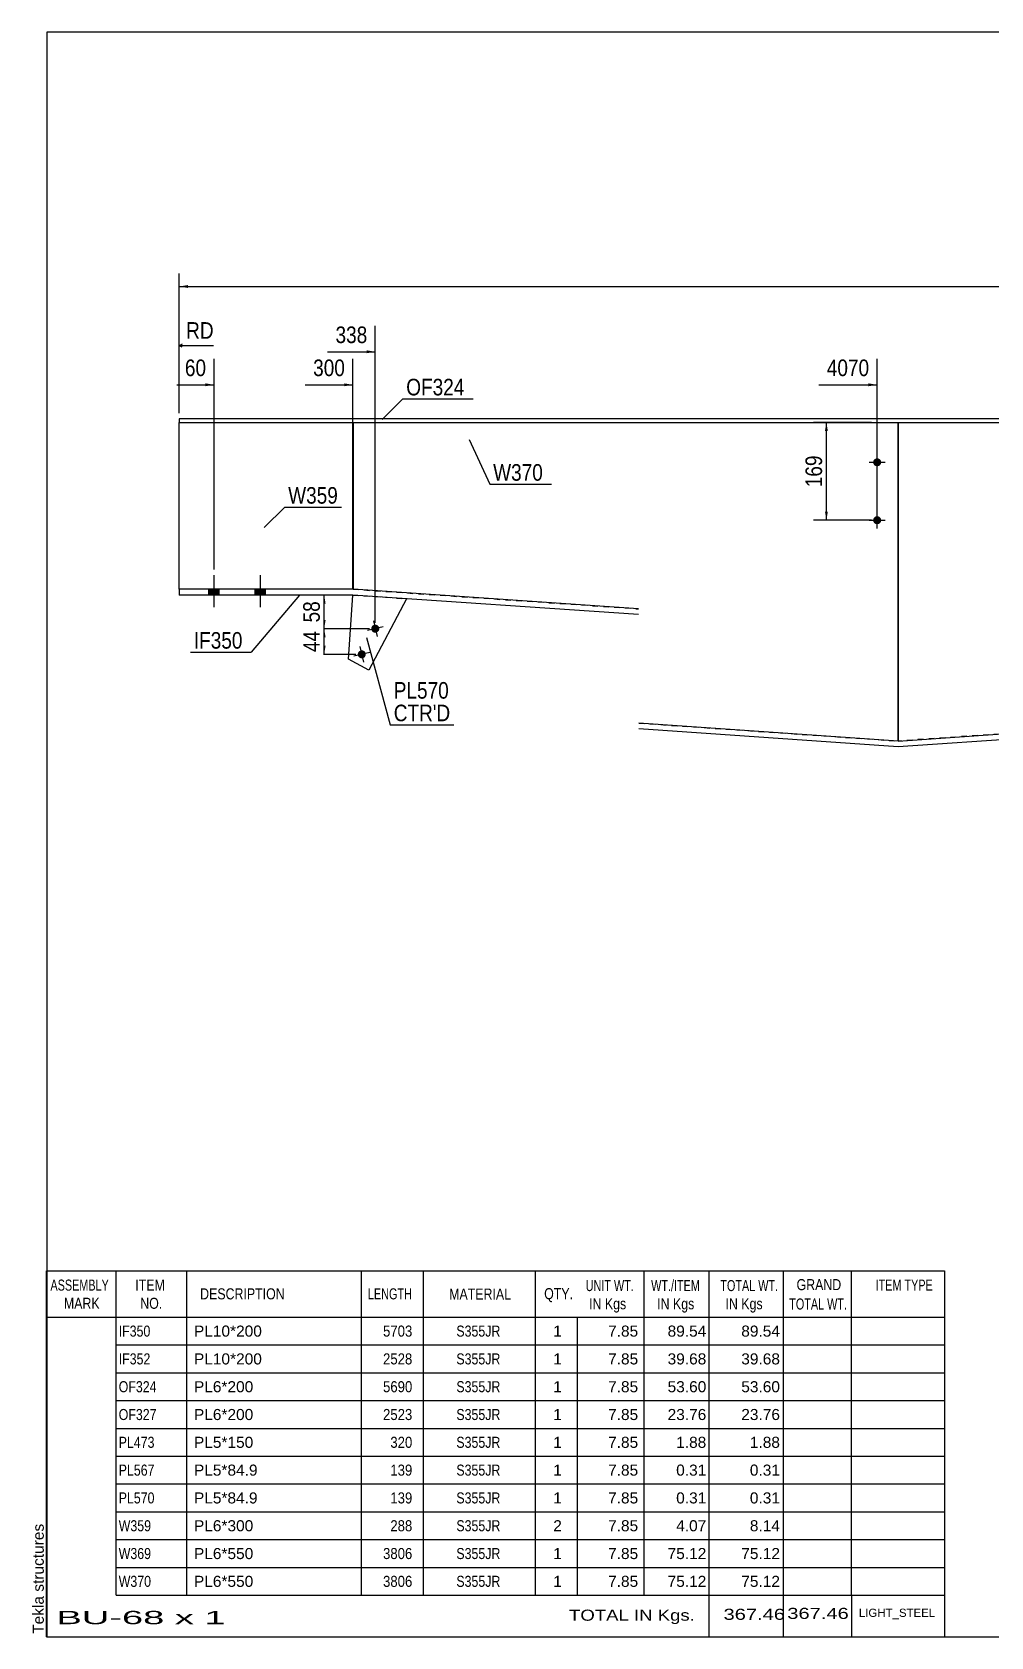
# Model space of a CAD drawing. Header units: millimetres. Extents: x -25 to 377, y -195 to 82.
# Drawn here: x -25.4 to 140, y -195.3 to 81.8 of the extents above; entities that cross this region are included whole.
import ezdxf

# ---------------------------------------------------------------- set-up
doc = ezdxf.new("R2010")
doc.units = ezdxf.units.MM
doc.linetypes.add('DXK_LINE_DOT1', pattern=[1.8814, 0.9407, -0.9407])
doc.styles.add('Arial', font='ARIAL.TTF', dxfattribs={"height": 0.2})
doc.styles.add('Arial Narrow', font='ARIALN.TTF', dxfattribs={"height": 0.2})

# ---------------------------------------------------------------- blocks, each defined once
blk = doc.blocks.new('Unknown-629102984-1211')
at = {"color": 5, "linetype": 'Continuous'}
for p, q in [((377.12, 81.78), (-22.88, 81.78)), ((-22.88, 81.78), (-22.88, -195.22)), ((377.12, -195.22), (377.12, 81.78)), ((-22.88, -195.22), (377.12, -195.22))]:
    blk.add_line(p, q, dxfattribs=at)
at = {"color": 174, "linetype": 'Continuous', "style": 'Arial'}
blk.add_text('Tekla structures', height=1.9102, rotation=90, dxfattribs=at).set_placement((-23.38, -194.72))
blk = doc.blocks.new('Part-629102984-1279 - 1232')
at = {"color": 2, "linetype": 'Continuous'}
for p, q in [((0, 15), (0, 14.4)), ((79.22, 15), (0, 15)), ((0, 14.4), (79.22, 14.4)), ((164.04, 15), (79.32, 15)), ((79.32, 14.4), (164.04, 14.4)), ((204.14, 15), (164.14, 15)), ((164.14, 14.4), (204.14, 14.4)), ((204.14, 14.4), (204.14, 15))]:
    blk.add_line(p, q, dxfattribs=at)
blk = doc.blocks.new('Bolt-629102984-1429 - 1232')
at = {"linetype": 'Continuous'}
for points in [[(119.72, 7.51, -1), (121.12, 7.51, -1)], [(119.72, -2.49, -1), (121.12, -2.49, -1)]]:
    blk.add_hatch(color=3, dxfattribs=at).paths.add_polyline_path(points)
at = {"color": 3, "linetype": 'Continuous'}
for p, q in [((120.42, 6.11), (120.42, 8.91)), ((119.02, 7.51), (121.82, 7.51)), ((119.02, -2.49), (121.82, -2.49)), ((120.42, -3.89), (120.42, -1.09))]:
    blk.add_line(p, q, dxfattribs=at)
blk = doc.blocks.new('Bolt-629102984-1762 - 1232')
at = {"linetype": 'Continuous'}
blk.add_hatch(color=3, dxfattribs=at).paths.add_polyline_path([(34.5, -21.06, -1), (33.13, -21.37, -1)])
at = {"color": 3, "linetype": 'Continuous'}
for p, q in [((35.18, -20.9), (32.45, -21.52)), ((33.51, -19.85), (34.13, -22.58))]:
    blk.add_line(p, q, dxfattribs=at)
blk = doc.blocks.new('Part-629102984-1323 - 1232')
at = {"color": 2, "linetype": 'Continuous'}
for p, q in [((30, 14.4), (30, -14.4)), ((124.04, 14.4), (124.04, -40.6))]:
    blk.add_line(p, q, dxfattribs=at)
at = {"color": 7, "linetype": 'DXK_LINE_DOT1'}
for p, q in [((30, 14.4), (79.22, 14.4)), ((79.32, 14.4), (124.04, 14.4)), ((30, -14.4), (79.22, -17.79)), ((79.32, -37.52), (124.04, -40.6))]:
    blk.add_line(p, q, dxfattribs=at)
blk = doc.blocks.new('Part-629102984-1345 - 1232')
at = {"color": 2, "linetype": 'Continuous'}
for p, q in [((124.04, -40.6), (124.04, 14.4)), ((307.11, 14.4), (307.11, -14.4))]:
    blk.add_line(p, q, dxfattribs=at)
at = {"color": 7, "linetype": 'DXK_LINE_DOT1'}
for p, q in [((124.04, 14.4), (164.04, 14.4)), ((164.14, 14.4), (244.14, 14.4)), ((244.24, 14.4), (307.11, 14.4)), ((307.11, -14.4), (244.24, -18.73)), ((244.14, -26.95), (164.14, -32.45)), ((164.04, -37.85), (124.04, -40.6))]:
    blk.add_line(p, q, dxfattribs=at)
blk = doc.blocks.new('Part-629102984-1427 - 1232')
at = {"color": 2, "linetype": 'Continuous'}
for p, q in [((0, -14.4), (0, 14.4)), ((30, 14.4), (30, -14.4))]:
    blk.add_line(p, q, dxfattribs=at)
at = {"color": 7, "linetype": 'DXK_LINE_DOT1'}
for p, q in [((0, 14.4), (30, 14.4)), ((30, -14.4), (0, -14.4))]:
    blk.add_line(p, q, dxfattribs=at)
blk = doc.blocks.new('Part-629102984-1367 - 1232')
at = {"color": 2, "linetype": 'Continuous'}
for p, q in [((30, -14.4), (0, -14.4)), ((0, -14.4), (0, -15.4)), ((29.97, -15.4), (0, -15.4)), ((79.22, -18.79), (29.97, -15.4)), ((79.22, -17.79), (30, -14.4)), ((164.14, -32.45), (204.14, -29.7)), ((204.14, -29.7), (204.21, -30.7)), ((204.21, -30.7), (164.14, -33.45)), ((124.04, -40.6), (79.32, -37.52)), ((124.04, -41.6), (79.32, -38.52)), ((124.04, -40.6), (164.04, -37.85)), ((164.04, -38.85), (124.04, -41.6))]:
    blk.add_line(p, q, dxfattribs=at)
blk = doc.blocks.new('Bolt-629102984-1430 - 1232')
at = {"linetype": 'Continuous'}
for points in [[(5.1, -15.4), (6.9, -15.4), (6.9, -14.4), (5.1, -14.4)], [(5.1, -15.4), (6.9, -15.4), (6.9, -14.4), (5.1, -14.4)], [(13.1, -15.4), (14.9, -15.4), (14.9, -14.4), (13.1, -14.4)], [(13.1, -15.4), (14.9, -15.4), (14.9, -14.4), (13.1, -14.4)]]:
    blk.add_hatch(color=3, dxfattribs=at).paths.add_polyline_path(points)
at = {"color": 3, "linetype": 'Continuous'}
for p, q in [((6, -17.5), (6, -12)), ((6, -17.5), (6, -12)), ((14, -17.5), (14, -12)), ((14, -17.5), (14, -12)), ((5.1, -15.4), (5.1, -14.4)), ((5.1, -15.4), (5.1, -14.4)), ((6.9, -15.4), (6.9, -14.4)), ((6.9, -15.4), (6.9, -14.4)), ((13.1, -15.4), (13.1, -14.4)), ((13.1, -15.4), (13.1, -14.4)), ((14.9, -15.4), (14.9, -14.4)), ((14.9, -15.4), (14.9, -14.4))]:
    blk.add_line(p, q, dxfattribs=at)
blk = doc.blocks.new('Part-629102984-1761 - 1232')
at = {"color": 2, "linetype": 'Continuous'}
for p, q in [((29.19, -26.5), (29.96, -15.4)), ((39.22, -16.04), (32.73, -28.36)), ((32.73, -28.36), (29.19, -26.5))]:
    blk.add_line(p, q, dxfattribs=at)
at = {"color": 7, "linetype": 'DXK_LINE_DOT1'}
blk.add_line((29.96, -15.4), (39.22, -16.04), dxfattribs=at)
blk = doc.blocks.new('Bolt-629102984-1763 - 1232')
at = {"linetype": 'Continuous'}
blk.add_hatch(color=3, dxfattribs=at).paths.add_polyline_path([(32.17, -25.48, -1), (30.81, -25.79, -1)])
at = {"color": 3, "linetype": 'Continuous'}
for p, q in [((31.18, -24.27), (31.8, -27)), ((32.86, -25.33), (30.12, -25.94))]:
    blk.add_line(p, q, dxfattribs=at)
blk = doc.blocks.new('StraightDimension-629102984-1507 - 1232')
at = {"linetype": 'Continuous'}
for points in [[(1.5, 37.61), (0, 37.86), (1.5, 38.11)], [(351.61, 38.11), (353.11, 37.86), (351.61, 37.61)]]:
    blk.add_hatch(color=7, dxfattribs=at).paths.add_polyline_path(points)
at = {"color": 7, "linetype": 'Continuous'}
for p, q in [((0, 16), (0, 40.11)), ((353.11, 11), (353.11, 40.11)), ((0, 37.86), (353.11, 37.86))]:
    blk.add_line(p, q, dxfattribs=at)
at = {"color": 0}
blk.add_wipeout([(180.81, 38.01), (180.81, 42.21), (172.3, 42.21), (172.3, 38.01)], dxfattribs=at)
at = {"color": 3, "style": 'Arial Narrow'}
blk.add_text('8373', height=2.863, dxfattribs=at).set_placement((172.9, 38.61))
blk = doc.blocks.new('StraightDimension-629102984-2174 - 1232')
at = {"linetype": 'Continuous'}
blk.add_hatch(color=7, dxfattribs=at).paths.add_polyline_path([(32.32, 26.84), (33.82, 26.59), (32.32, 26.34)])
at = {"color": 7, "linetype": 'Continuous'}
for p, q in [((33.82, -20.21), (33.82, 31.09)), ((25.58, 26.59), (33.82, 26.59))]:
    blk.add_line(p, q, dxfattribs=at)
at = {"color": 0}
blk.add_wipeout([(33.04, 27.49), (33.04, 31.69), (26.36, 31.69), (26.36, 27.49)], dxfattribs=at)
at = {"color": 3, "style": 'Arial Narrow'}
blk.add_text('338', height=2.863, dxfattribs=at).set_placement((26.96, 28.09))
blk = doc.blocks.new('StraightDimension-629102984-2176 - 1232')
at = {"linetype": 'Continuous'}
blk.add_hatch(color=7, dxfattribs=at).paths.add_polyline_path([(4.5, 21.14), (6, 20.89), (4.5, 20.64)])
at = {"color": 7, "linetype": 'Continuous'}
for p, q in [((6, -11), (6, 25.39)), ((-0.41, 20.89), (6, 20.89))]:
    blk.add_line(p, q, dxfattribs=at)
at = {"color": 0, "linetype": 'Continuous'}
blk.add_wipeout([(6.53, 28.24), (6.53, 32.44), (0.59, 32.44), (0.59, 28.24)], dxfattribs=at)
at = {"color": 7, "linetype": 'Continuous'}
for p in [(0.5, 27.89), (0.5, 27.39), (5.93, 27.64)]:
    blk.add_line(p, (0, 27.64), dxfattribs=at)
at = {"color": 3, "linetype": 'Continuous', "style": 'Arial Narrow'}
blk.add_text('RD', height=2.863, dxfattribs=at).set_placement((1.19, 28.84))
at = {"color": 0}
blk.add_wipeout([(5.22, 21.79), (5.22, 25.99), (0.37, 25.99), (0.37, 21.79)], dxfattribs=at)
at = {"color": 7, "linetype": 'Continuous'}
blk.add_line((0, 16), (0, 32.14), dxfattribs=at)
at = {"color": 3, "style": 'Arial Narrow'}
blk.add_text('60', height=2.863, dxfattribs=at).set_placement((0.97, 22.39))
blk = doc.blocks.new('StraightDimension-629102984-1572 - 1232')
at = {"linetype": 'Continuous'}
for points in [[(111.41, 12.9), (111.66, 14.4), (111.91, 12.9)], [(111.91, -0.99), (111.66, -2.49), (111.41, -0.99)]]:
    blk.add_hatch(color=7, dxfattribs=at).paths.add_polyline_path(points)
at = {"color": 7, "linetype": 'Continuous'}
for p, q in [((119.42, 14.4), (109.41, 14.4)), ((111.66, -2.49), (111.66, 14.4)), ((119.42, -2.49), (109.41, -2.49))]:
    blk.add_line(p, q, dxfattribs=at)
at = {"color": 0}
blk.add_wipeout([(111.51, 9.3), (107.31, 9.3), (107.31, 2.61), (111.51, 2.61)], dxfattribs=at)
at = {"color": 3, "style": 'Arial Narrow'}
blk.add_text('169', height=2.863, rotation=90.0002, dxfattribs=at).set_placement((110.91, 3.21))
blk = doc.blocks.new('StraightDimension-629102984-2173 - 1232')
at = {"linetype": 'Continuous'}
blk.add_hatch(color=7, dxfattribs=at).paths.add_polyline_path([(118.92, 21.14), (120.42, 20.89), (118.92, 20.64)])
at = {"color": 7, "linetype": 'Continuous'}
for p, q in [((120.42, -1.49), (120.42, 25.39)), ((110.35, 20.89), (120.42, 20.89))]:
    blk.add_line(p, q, dxfattribs=at)
at = {"color": 0}
blk.add_wipeout([(119.64, 21.79), (119.64, 25.99), (111.13, 25.99), (111.13, 21.79)], dxfattribs=at)
at = {"color": 3, "style": 'Arial Narrow'}
blk.add_text('4070', height=2.863, dxfattribs=at).set_placement((111.73, 22.39))
blk = doc.blocks.new('StraightDimension-629102984-2175 - 1232')
at = {"linetype": 'Continuous'}
blk.add_hatch(color=7, dxfattribs=at).paths.add_polyline_path([(28.46, 21.14), (29.96, 20.89), (28.46, 20.64)])
at = {"color": 7, "linetype": 'Continuous'}
for p, q in [((29.96, -14.4), (29.96, 25.39)), ((21.72, 20.89), (29.96, 20.89))]:
    blk.add_line(p, q, dxfattribs=at)
at = {"color": 0}
blk.add_wipeout([(29.18, 21.79), (29.18, 25.99), (22.5, 25.99), (22.5, 21.79)], dxfattribs=at)
at = {"color": 3, "style": 'Arial Narrow'}
blk.add_text('300', height=2.863, dxfattribs=at).set_placement((23.1, 22.39))
blk = doc.blocks.new('StraightDimension-629102984-2654 - 1232')
at = {"linetype": 'Continuous'}
for points in [[(24.75, -16.9), (25, -15.4), (25.25, -16.9)], [(25.25, -19.71), (25, -21.21), (24.75, -19.71)]]:
    blk.add_hatch(color=7, dxfattribs=at).paths.add_polyline_path(points)
at = {"color": 7, "linetype": 'Continuous'}
for p, q in [((28.96, -15.4), (22.75, -15.4)), ((25, -21.21), (25, -15.4)), ((32.82, -21.21), (22.75, -21.21))]:
    blk.add_line(p, q, dxfattribs=at)
at = {"color": 0}
blk.add_wipeout([(24.85, -15.88), (20.65, -15.88), (20.65, -20.73), (24.85, -20.73)], dxfattribs=at)
at = {"color": 3, "style": 'Arial Narrow'}
blk.add_text('58', height=2.863, rotation=90.0002, dxfattribs=at).set_placement((24.25, -20.13))
blk = doc.blocks.new('StraightDimension-629102984-2655 - 1232')
at = {"linetype": 'Continuous'}
for points in [[(24.75, -22.71), (25, -21.21), (25.25, -22.71)], [(25.25, -24.14), (25, -25.64), (24.75, -24.14)]]:
    blk.add_hatch(color=7, dxfattribs=at).paths.add_polyline_path(points)
at = {"color": 7, "linetype": 'Continuous'}
for p, q in [((32.82, -21.21), (22.75, -21.21)), ((25, -25.64), (25, -21.21)), ((30.49, -25.64), (22.75, -25.64))]:
    blk.add_line(p, q, dxfattribs=at)
at = {"color": 0}
blk.add_wipeout([(24.85, -21), (20.65, -21), (20.65, -25.85), (24.85, -25.85)], dxfattribs=at)
at = {"color": 3, "style": 'Arial Narrow'}
blk.add_text('44', height=2.863, rotation=90.0002, dxfattribs=at).set_placement((24.25, -25.25))
blk = doc.blocks.new('CBS_BOM-629102984-2775')
at = {"color": 7, "linetype": 'Continuous'}
for p, q in [((-22.91, -140.06), (-22.91, -132.06)), ((-22.91, -132.06), (132.01, -132.06)), ((-10.91, -140.06), (-10.91, -132.06)), ((1.28, -140.06), (1.28, -132.06)), ((31.44, -140.06), (31.44, -132.06)), ((42.12, -140.06), (42.12, -132.06)), ((61.44, -140.06), (61.44, -132.06)), ((80.24, -140.06), (80.24, -132.06)), ((91.45, -140.06), (91.45, -132.06)), ((104.24, -140.06), (104.24, -132.06)), ((115.99, -140.06), (115.99, -132.06)), ((132.01, -132.06), (132.01, -140.05)), ((-22.91, -140.06), (132.01, -140.06)), ((-22.91, -144.86), (-22.91, -140.06)), ((-10.91, -144.86), (-10.91, -140.06)), ((1.28, -144.86), (1.28, -140.06)), ((31.44, -144.86), (31.44, -140.06)), ((42.12, -144.86), (42.12, -140.06)), ((61.44, -144.86), (61.44, -140.06)), ((68.7, -144.86), (68.7, -140.06)), ((80.24, -144.86), (80.24, -140.06)), ((91.45, -144.86), (91.45, -140.06)), ((104.24, -144.86), (104.24, -140.06)), ((116.01, -144.86), (116.01, -140.06)), ((132.01, -140.06), (132.01, -144.86)), ((-22.91, -149.66), (-22.91, -144.86)), ((-10.91, -144.86), (132.01, -144.86)), ((-10.91, -149.66), (-10.91, -144.86)), ((1.28, -149.66), (1.28, -144.86)), ((31.44, -149.66), (31.44, -144.86)), ((42.12, -149.66), (42.12, -144.86)), ((61.44, -149.66), (61.44, -144.86)), ((68.7, -149.66), (68.7, -144.86)), ((80.24, -149.66), (80.24, -144.86)), ((91.45, -149.66), (91.45, -144.86)), ((104.24, -149.66), (104.24, -144.86)), ((116.01, -149.66), (116.01, -144.86)), ((132.01, -144.86), (132.01, -149.66)), ((-22.91, -154.46), (-22.91, -149.66)), ((-10.91, -149.66), (132.01, -149.66)), ((-10.91, -154.46), (-10.91, -149.66)), ((1.28, -154.46), (1.28, -149.66)), ((31.44, -154.46), (31.44, -149.66)), ((42.12, -154.46), (42.12, -149.66)), ((61.44, -154.46), (61.44, -149.66)), ((68.7, -154.46), (68.7, -149.66)), ((80.24, -154.46), (80.24, -149.66)), ((91.45, -154.46), (91.45, -149.66)), ((104.24, -154.46), (104.24, -149.66)), ((116.01, -154.46), (116.01, -149.66)), ((132.01, -149.66), (132.01, -154.46)), ((-22.91, -159.26), (-22.91, -154.46)), ((-10.91, -154.46), (132.01, -154.46)), ((-10.91, -159.26), (-10.91, -154.46)), ((1.28, -159.26), (1.28, -154.46)), ((31.44, -159.26), (31.44, -154.46)), ((42.12, -159.26), (42.12, -154.46)), ((61.44, -159.26), (61.44, -154.46)), ((68.7, -159.26), (68.7, -154.46)), ((80.24, -159.26), (80.24, -154.46)), ((91.45, -159.26), (91.45, -154.46)), ((104.24, -159.26), (104.24, -154.46)), ((116.01, -159.26), (116.01, -154.46)), ((132.01, -154.46), (132.01, -159.26)), ((-22.91, -164.06), (-22.91, -159.26)), ((-10.91, -159.26), (132.01, -159.26)), ((-10.91, -164.06), (-10.91, -159.26)), ((1.28, -164.06), (1.28, -159.26)), ((31.44, -164.06), (31.44, -159.26)), ((42.12, -164.06), (42.12, -159.26)), ((61.44, -164.06), (61.44, -159.26)), ((68.7, -164.06), (68.7, -159.26)), ((80.24, -164.06), (80.24, -159.26)), ((91.45, -164.06), (91.45, -159.26)), ((104.24, -164.06), (104.24, -159.26)), ((116.01, -164.06), (116.01, -159.26)), ((132.01, -159.26), (132.01, -164.06)), ((-22.91, -168.86), (-22.91, -164.06)), ((-10.91, -164.06), (132.01, -164.06)), ((-10.91, -168.86), (-10.91, -164.06)), ((1.28, -168.86), (1.28, -164.06)), ((31.44, -168.86), (31.44, -164.06)), ((42.12, -168.86), (42.12, -164.06)), ((61.44, -168.86), (61.44, -164.06)), ((68.7, -168.86), (68.7, -164.06)), ((80.24, -168.86), (80.24, -164.06)), ((91.45, -168.86), (91.45, -164.06)), ((104.24, -168.86), (104.24, -164.06)), ((116.01, -168.86), (116.01, -164.06)), ((132.01, -164.06), (132.01, -168.86)), ((-22.91, -173.66), (-22.91, -168.86)), ((-10.91, -168.86), (132.01, -168.86)), ((-10.91, -173.66), (-10.91, -168.86)), ((1.28, -173.66), (1.28, -168.86)), ((31.44, -173.66), (31.44, -168.86)), ((42.12, -173.66), (42.12, -168.86)), ((61.44, -173.66), (61.44, -168.86)), ((68.7, -173.66), (68.7, -168.86)), ((80.24, -173.66), (80.24, -168.86)), ((91.45, -173.66), (91.45, -168.86)), ((104.24, -173.66), (104.24, -168.86)), ((116.01, -173.66), (116.01, -168.86)), ((132.01, -168.86), (132.01, -173.66)), ((-22.91, -178.46), (-22.91, -173.66)), ((-10.91, -173.66), (132.01, -173.66)), ((-10.91, -178.46), (-10.91, -173.66)), ((1.28, -178.46), (1.28, -173.66)), ((31.44, -178.46), (31.44, -173.66)), ((42.12, -178.46), (42.12, -173.66)), ((61.44, -178.46), (61.44, -173.66)), ((68.7, -178.46), (68.7, -173.66)), ((80.24, -178.46), (80.24, -173.66)), ((91.45, -178.46), (91.45, -173.66)), ((104.24, -178.46), (104.24, -173.66)), ((116.01, -178.46), (116.01, -173.66)), ((132.01, -173.66), (132.01, -178.46)), ((-22.91, -183.26), (-22.91, -178.46)), ((-10.91, -178.46), (132.01, -178.46)), ((-10.91, -183.26), (-10.91, -178.46)), ((1.28, -183.26), (1.28, -178.46)), ((31.44, -183.26), (31.44, -178.46)), ((42.12, -183.26), (42.12, -178.46)), ((61.44, -183.26), (61.44, -178.46)), ((68.7, -183.26), (68.7, -178.46)), ((80.24, -183.26), (80.24, -178.46)), ((91.45, -183.26), (91.45, -178.46)), ((104.24, -183.26), (104.24, -178.46)), ((116.01, -183.26), (116.01, -178.46)), ((132.01, -178.46), (132.01, -183.26)), ((-22.91, -188.06), (-22.91, -183.26)), ((-10.91, -183.26), (132.01, -183.26)), ((-10.91, -188.06), (-10.91, -183.26)), ((1.28, -188.06), (1.28, -183.26)), ((31.44, -188.06), (31.44, -183.26)), ((42.12, -188.06), (42.12, -183.26)), ((61.44, -188.06), (61.44, -183.26)), ((68.7, -188.06), (68.7, -183.26)), ((80.24, -188.06), (80.24, -183.26)), ((91.45, -188.06), (91.45, -183.26)), ((104.24, -188.06), (104.24, -183.26)), ((116.01, -188.06), (116.01, -183.26)), ((132.01, -183.26), (132.01, -188.06)), ((-22.91, -195.26), (-22.91, -188.08)), ((-10.91, -188.06), (132.01, -188.06)), ((91.45, -195.26), (91.45, -188.08)), ((104.24, -195.26), (104.24, -188.08)), ((116.05, -195.26), (116.05, -188.08)), ((132.01, -188.06), (132.01, -195.26)), ((-22.91, -195.26), (132.01, -195.26))]:
    blk.add_line(p, q, dxfattribs=at)
at = {"color": 3, "linetype": 'Continuous', "style": 'Arial'}
for s, height, width, p in [('ASSEMBLY', 1.91, 0.7, (-22.23, -135.48)), ('ITEM', 1.91, 0.8, (-7.58, -135.48)), ('DESCRIPTION', 1.9102, 0.8, (3.6, -136.99)), ('LENGTH', 1.91, 0.7, (32.55, -136.99)), ('MATERIAL', 1.91, 0.8, (46.57, -137.03)), ('QTY.', 1.91, 0.8, (62.96, -136.96)), ('UNIT WT.', 1.91, 0.7, (70.13, -135.56)), ('WT./ITEM', 1.91, 0.7, (81.42, -135.56)), ('TOTAL WT.', 1.91, 0.7, (93.36, -135.56)), ('GRAND', 1.91, 0.8, (106.51, -135.4)), ('ITEM TYPE', 1.91, 0.7, (120.15, -135.48)), ('MARK', 1.91, 0.8, (-19.91, -138.62)), ('NO.', 1.91, 0.8, (-6.73, -138.62)), ('IN Kgs', 1.91, 0.8, (70.71, -138.7)), ('IN Kgs', 1.91, 0.8, (82.46, -138.7)), ('IN Kgs', 1.91, 0.8, (94.25, -138.7)), ('TOTAL WT.', 1.91, 0.7, (105.25, -138.74))]:
    blk.add_text(s, height=height, dxfattribs=dict(at, width=width)).set_placement(p)
at = {"color": 7, "linetype": 'Continuous', "style": 'Arial'}
for s, width, p in [('IF350', 0.8, (-10.45, -143.42)), ('5703', 0.85, (35.16, -143.42)), ('S355JR', 0.8, (47.81, -143.42)), ('IF352', 0.8, (-10.45, -148.22)), ('2528', 0.85, (35.16, -148.22)), ('S355JR', 0.8, (47.81, -148.22)), ('OF324', 0.8, (-10.45, -153.02)), ('5690', 0.85, (35.16, -153.02)), ('S355JR', 0.8, (47.81, -153.02)), ('OF327', 0.8, (-10.45, -157.82)), ('2523', 0.85, (35.16, -157.82)), ('S355JR', 0.8, (47.81, -157.82)), ('PL473', 0.8, (-10.45, -162.62)), ('320', 0.85, (36.42, -162.62)), ('S355JR', 0.8, (47.81, -162.62)), ('PL567', 0.8, (-10.45, -167.42)), ('139', 0.85, (36.42, -167.42)), ('S355JR', 0.8, (47.81, -167.42)), ('PL570', 0.8, (-10.45, -172.22)), ('139', 0.85, (36.42, -172.22)), ('S355JR', 0.8, (47.81, -172.22)), ('W359', 0.8, (-10.45, -177.02)), ('288', 0.85, (36.42, -177.02)), ('S355JR', 0.8, (47.81, -177.02)), ('W369', 0.8, (-10.45, -181.82)), ('3806', 0.85, (35.16, -181.82)), ('S355JR', 0.8, (47.81, -181.82)), ('W370', 0.8, (-10.45, -186.62)), ('3806', 0.85, (35.16, -186.62)), ('S355JR', 0.8, (47.81, -186.62))]:
    blk.add_text(s, height=1.91, dxfattribs=dict(at, width=width)).set_placement(p)
for s, p in [('PL10*200', (2.53, -143.42)), ('1', (64.53, -143.42)), ('7.85', (73.99, -143.42)), ('89.54', (84.26, -143.42)), ('89.54', (96.97, -143.42)), ('PL10*200', (2.53, -148.22)), ('1', (64.53, -148.22)), ('7.85', (73.99, -148.22)), ('39.68', (84.26, -148.22)), ('39.68', (96.97, -148.22)), ('PL6*200', (2.53, -153.02)), ('1', (64.53, -153.02)), ('7.85', (73.99, -153.02)), ('53.60', (84.26, -153.02)), ('53.60', (96.97, -153.02)), ('PL6*200', (2.53, -157.82)), ('1', (64.53, -157.82)), ('7.85', (73.99, -157.82)), ('23.76', (84.26, -157.82)), ('23.76', (96.97, -157.82)), ('PL5*150', (2.53, -162.62)), ('1', (64.53, -162.62)), ('7.85', (73.99, -162.62)), ('1.88', (85.74, -162.62)), ('1.88', (98.45, -162.62)), ('PL5*84.9', (2.53, -167.42)), ('1', (64.53, -167.42)), ('7.85', (73.99, -167.42)), ('0.31', (85.74, -167.42)), ('0.31', (98.45, -167.42)), ('PL5*84.9', (2.53, -172.22)), ('1', (64.53, -172.22)), ('7.85', (73.99, -172.22)), ('0.31', (85.74, -172.22)), ('0.31', (98.45, -172.22)), ('PL6*300', (2.53, -177.02)), ('2', (64.53, -177.02)), ('7.85', (73.99, -177.02)), ('4.07', (85.74, -177.02)), ('8.14', (98.45, -177.02)), ('PL6*550', (2.53, -181.82)), ('1', (64.53, -181.82)), ('7.85', (73.99, -181.82)), ('75.12', (84.26, -181.82)), ('75.12', (96.97, -181.82)), ('PL6*550', (2.53, -186.62)), ('1', (64.53, -186.62)), ('7.85', (73.99, -186.62)), ('75.12', (84.26, -186.62)), ('75.12', (96.97, -186.62))]:
    blk.add_text(s, height=1.91, dxfattribs=at).set_placement(p)
at = {"color": 6, "linetype": 'Continuous', "style": 'Arial'}
for s, height, width, p in [('BU-68 x 1', 2.292, 2.05, (-21.19, -193.06)), ('TOTAL IN Kgs.', 1.9102, 1.2, (67.25, -192.46)), ('367.46', 1.91, 1.3, (93.91, -192.31)), ('367.46', 1.91, 1.3, (104.91, -192.15))]:
    blk.add_text(s, height=height, dxfattribs=dict(at, width=width)).set_placement(p)
blk.add_text('LIGHT_STEEL', height=1.4135, dxfattribs=at).set_placement((117.26, -191.8))
blk = doc.blocks.new('Mark-629102984-1767 - 1232')
at = {"color": 0}
blk.add_wipeout([(46.51, -33.29), (46.51, -30.29), (37.01, -30.29), (37.01, -33.29)], dxfattribs=at)
blk.add_wipeout([(46.51, -33.29), (46.51, -30.29), (37.01, -30.29), (37.01, -33.29)], dxfattribs=at)
blk.add_wipeout([(46.76, -37.19), (46.76, -34.19), (37.01, -34.19), (37.01, -37.19)], dxfattribs=at)
blk.add_wipeout([(46.76, -37.19), (46.76, -34.19), (37.01, -34.19), (37.01, -37.19)], dxfattribs=at)
at = {"color": 7, "linetype": 'Continuous'}
for p, q in [((32.28, -22.75), (36.41, -37.79)), ((36.41, -37.79), (47.36, -37.79))]:
    blk.add_line(p, q, dxfattribs=at)
at = {"color": 3, "style": 'Arial Narrow'}
blk.add_text('PL570', height=2.863, dxfattribs=at).set_placement((37.01, -33.29))
at = {"color": 1, "style": 'Arial Narrow'}
blk.add_text("CTR'D", height=2.863, dxfattribs=at).set_placement((37.01, -37.19))
blk = doc.blocks.new('Mark-629102984-1275 - 1232')
at = {"color": 0}
blk.add_wipeout([(49.21, 19.06), (49.21, 22.06), (39.16, 22.06), (39.16, 19.06)], dxfattribs=at)
blk.add_wipeout([(49.21, 19.06), (49.21, 22.06), (39.16, 22.06), (39.16, 19.06)], dxfattribs=at)
at = {"color": 7, "linetype": 'Continuous'}
for p, q in [((35.02, 14.92), (38.56, 18.46)), ((38.56, 18.46), (50.71, 18.46))]:
    blk.add_line(p, q, dxfattribs=at)
at = {"color": 3, "style": 'Arial Narrow'}
blk.add_text('OF324', height=2.863, dxfattribs=at).set_placement((39.16, 19.06))
blk = doc.blocks.new('Mark-629102984-1319 - 1232')
at = {"color": 0}
blk.add_wipeout([(62.75, 4.33), (62.75, 7.33), (54.16, 7.33), (54.16, 4.33)], dxfattribs=at)
blk.add_wipeout([(62.75, 4.33), (62.75, 7.33), (54.16, 7.33), (54.16, 4.33)], dxfattribs=at)
at = {"color": 7, "linetype": 'Continuous'}
for p, q in [((50.02, 11.47), (53.56, 3.73)), ((53.56, 3.73), (64.25, 3.73))]:
    blk.add_line(p, q, dxfattribs=at)
at = {"color": 3, "style": 'Arial Narrow'}
blk.add_text('W370', height=2.863, dxfattribs=at).set_placement((54.16, 4.33))
blk = doc.blocks.new('Mark-629102984-1363 - 1232')
at = {"color": 7, "linetype": 'Continuous'}
blk.add_line((20.77, -15.4), (12.41, -25.26), dxfattribs=at)
at = {"color": 0}
blk.add_wipeout([(10.91, -24.66), (10.91, -21.66), (2.51, -21.66), (2.51, -24.66)], dxfattribs=at)
blk.add_wipeout([(10.91, -24.66), (10.91, -21.66), (2.51, -21.66), (2.51, -24.66)], dxfattribs=at)
at = {"color": 7, "linetype": 'Continuous'}
blk.add_line((1.91, -25.26), (12.41, -25.26), dxfattribs=at)
at = {"color": 3, "style": 'Arial Narrow'}
blk.add_text('IF350', height=2.863, dxfattribs=at).set_placement((2.51, -24.66))
blk = doc.blocks.new('Mark-629102984-1423 - 1232')
at = {"color": 0}
blk.add_wipeout([(27.38, 0.37), (27.38, 3.37), (18.79, 3.37), (18.79, 0.37)], dxfattribs=at)
blk.add_wipeout([(27.38, 0.37), (27.38, 3.37), (18.79, 3.37), (18.79, 0.37)], dxfattribs=at)
at = {"color": 7, "linetype": 'Continuous'}
for p, q in [((14.66, -3.76), (18.19, -0.23)), ((18.19, -0.23), (27.98, -0.23))]:
    blk.add_line(p, q, dxfattribs=at)
at = {"color": 3, "style": 'Arial Narrow'}
blk.add_text('W359', height=2.863, dxfattribs=at).set_placement((18.79, 0.37))

msp = doc.modelspace()

# ---------------------------------------------------------------- block references
for name in ['Unknown-629102984-1211', 'Part-629102984-1279 - 1232', 'Part-629102984-1427 - 1232', 'Part-629102984-1323 - 1232', 'Part-629102984-1345 - 1232', 'Bolt-629102984-1429 - 1232', 'Bolt-629102984-1430 - 1232', 'Part-629102984-1367 - 1232', 'Part-629102984-1761 - 1232', 'Bolt-629102984-1762 - 1232', 'Bolt-629102984-1763 - 1232', 'CBS_BOM-629102984-2775']:
    msp.add_blockref(name, (0, 0))

# ---------------------------------------------------------------- next in the draw order: block references
msp.add_blockref('StraightDimension-629102984-1507 - 1232', (0, 0))

# ---------------------------------------------------------------- next in the draw order: block references
for name in ['StraightDimension-629102984-2176 - 1232', 'StraightDimension-629102984-2174 - 1232', 'StraightDimension-629102984-1572 - 1232', 'Mark-629102984-1319 - 1232']:
    msp.add_blockref(name, (0, 0))

# ---------------------------------------------------------------- next in the draw order: block references
for name in ['StraightDimension-629102984-2175 - 1232', 'StraightDimension-629102984-2173 - 1232', 'Mark-629102984-1275 - 1232']:
    msp.add_blockref(name, (0, 0))

# ---------------------------------------------------------------- next in the draw order: block references
for name in ['Mark-629102984-1423 - 1232', 'StraightDimension-629102984-2654 - 1232']:
    msp.add_blockref(name, (0, 0))

# ---------------------------------------------------------------- next in the draw order: block references
msp.add_blockref('StraightDimension-629102984-2655 - 1232', (0, 0))

# ---------------------------------------------------------------- next in the draw order: block references
for name in ['Mark-629102984-1363 - 1232', 'Mark-629102984-1767 - 1232']:
    msp.add_blockref(name, (0, 0))

doc.saveas('drawing.dxf')
